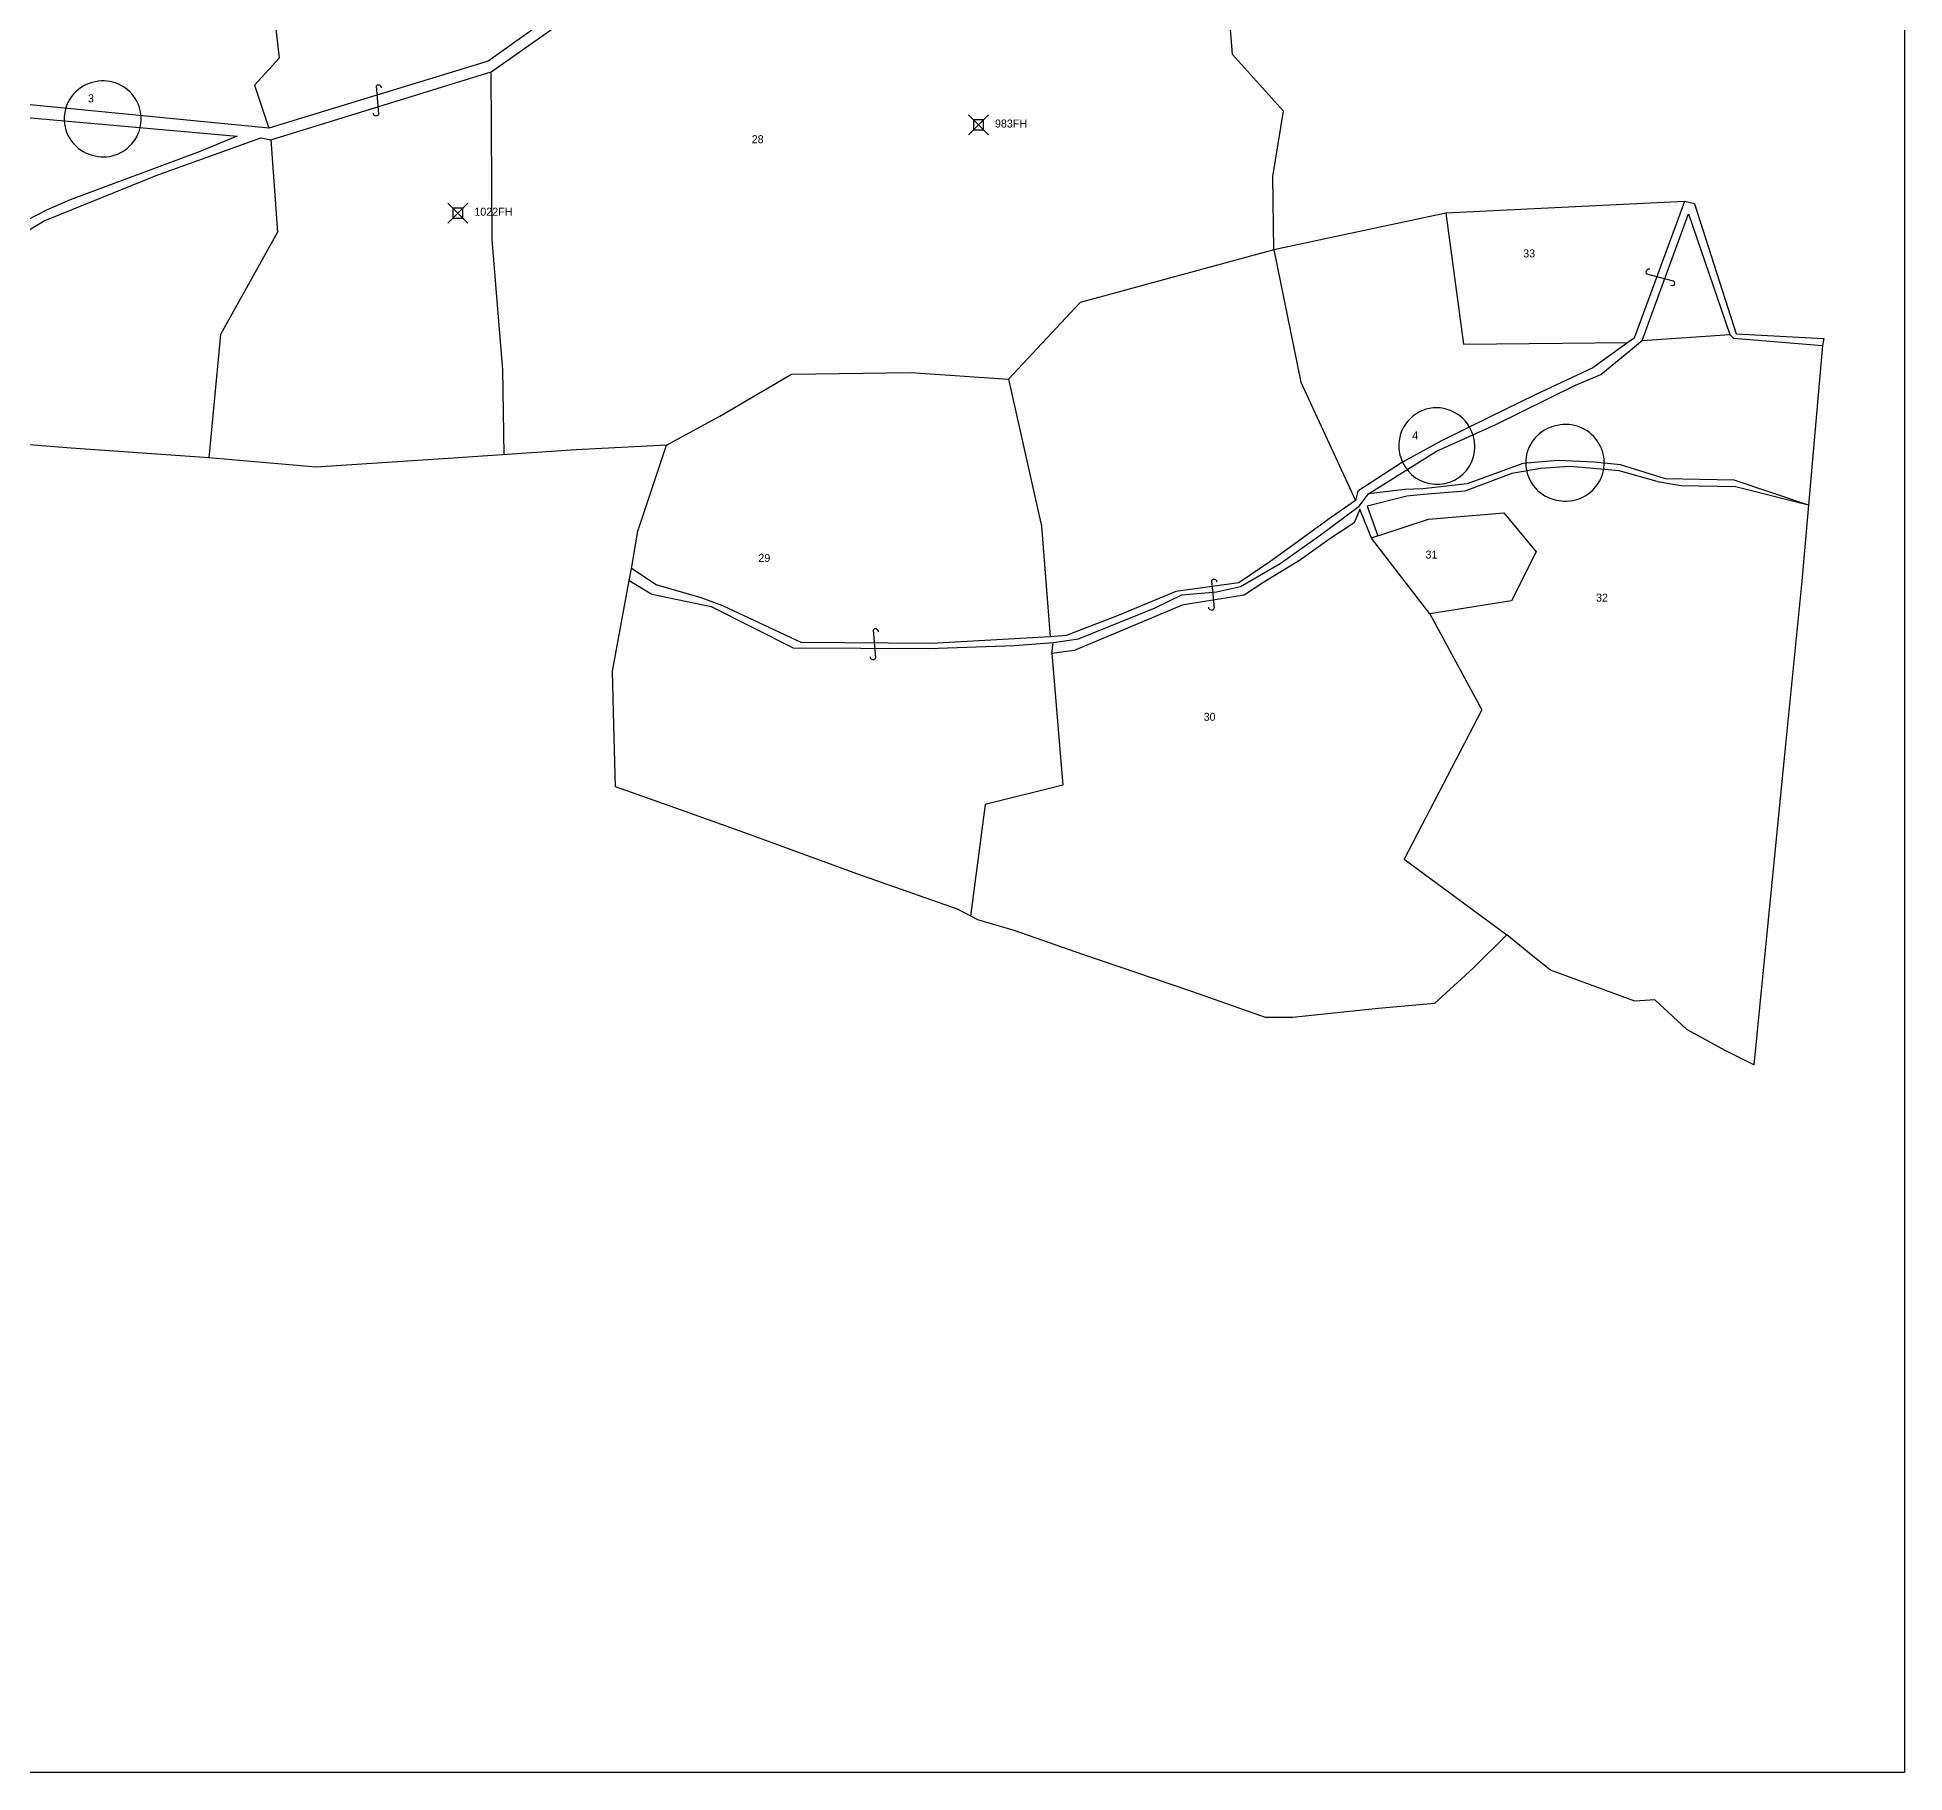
# Model space of a CAD drawing. Extents: x 0 to 153596, y 0 to 178973.
# Drawn here: x 152663 to 153596, y 177209 to 178076 of the extents above; entities that cross this region are included whole.
import ezdxf

# ---------------------------------------------------------------- set-up
doc = ezdxf.new("R2010")
doc.units = 0
doc.header["$MEASUREMENT"] = 0
doc.header["$PDMODE"] = 67
doc.header["$PDSIZE"] = 5
for name, color, linetype in [('BORDER-B', 3, 'CONTINUOUS'), ('IMAGE', 7, 'CONTINUOUS'), ('LINK', 4, 'CONTINUOUS'), ('NO', 1, 'CONTINUOUS'), ('PARCEL', 6, 'CONTINUOUS'), ('ROAD', 2, 'CONTINUOUS'), ('TRIG-P', 2, 'CONTINUOUS'), ('TRIG-T', 1, 'CONTINUOUS')]:
    doc.layers.add(name, color=color, linetype=linetype)
picture_1 = doc.add_image_def('image1.tif', size_in_pixel=(8455, 8379))

msp = doc.modelspace()

# ---------------------------------------------------------------- linework, layer by layer
at = {"layer": 'BORDER-B'}
for points in [[(153491.04, 177992.66), (153486.06, 177993.89), (153366.8, 177988.02), (153280.74, 177969.64), (153280.23, 178006.4), (153285.59, 178039.07), (153260.06, 178067.4), (153254.36, 178139.35)], [(153491.04, 177992.66), (153511.94, 177927.69), (153555.71, 177925.4), (153555.13, 177921.9), (153544.68, 177804.04), (153536.51, 177722.41), (153520.74, 177562.42)], [(153132.7, 177634.86), (153122.63, 177640.2), (153072.26, 177657.81), (153018.16, 177677.7), (152984.16, 177689.8), (152951.6, 177701.32), (152950.73, 177732.14), (152950.16, 177759.21), (152958.51, 177804.44), (152959.66, 177810.48), (152962.73, 177829.15), (152977.14, 177872.07), (152931.9, 177869.77), (152867.92, 177865.45), (152801.94, 177861.12), (152748.34, 177865.73), (152679.47, 177870.63), (152645.78, 177873.21)], [(153520.74, 177562.42), (153506.45, 177569.62), (153487.21, 177580.05), (153471.22, 177594.87), (153461.26, 177594.18), (153438.55, 177602.51), (153419.08, 177609.69), (153410.28, 177616.64), (153397.3, 177627.3), (153380.39, 177610.62), (153361.15, 177593.02), (153333.11, 177590.47), (153290.01, 177586.07), (153276.6, 177585.99), (153239.76, 177598.96), (153185.3, 177617.49), (153151.01, 177629.53), (153132.7, 177634.86)]]:
    msp.add_lwpolyline(points, dxfattribs=at)
at = {"layer": 'LINK'}
for points in [[(152834.67, 178050.59, 0.694851), (152831.92, 178051.44), (152833.19, 178037.69, -1.008348), (152830.58, 178038.05)], [(153468.75, 177959.99, 0.694851), (153467.02, 177957.69), (153480.38, 177954.23, -1.008348), (153479.17, 177951.89)], [(153252.35, 177803.59, 0.694851), (153249.6, 177804.44), (153250.87, 177790.69, -1.008348), (153248.26, 177791.05)], [(153083.16, 177778.83, 0.694851), (153080.41, 177779.68), (153081.68, 177765.93, -1.008348), (153079.07, 177766.28)]]:
    msp.add_lwpolyline(points, format="xyb", dxfattribs=at)
at = {"layer": 'PARCEL'}
for points in [[(152818.83, 178261), (152763.69, 178260.59), (152777.68, 178116.64), (152783.41, 178065.49), (152771.07, 178051.92), (152778.23, 178030.49)], [(152895.96, 177867.34), (152895.32, 177909.76), (152889.97, 177974.75), (152889.39, 178058.73)], [(152779.32, 178024.69), (152782.58, 177978.45), (152754.18, 177927.45), (152748.34, 177865.73)], [(153366.8, 177988.02), (153375.66, 177922.5), (153457.68, 177923.33)], [(153280.74, 177969.64), (153183.97, 177943.4), (153148.17, 177905.14)], [(153280.74, 177969.64), (153294.24, 177903.5), (153321.59, 177844.46)], [(153464.92, 177924.42), (153508.71, 177927.31)], [(152977.14, 177872.07), (153003.74, 177886.64), (153039.54, 177907.61), (153099.2, 177908.43), (153148.17, 177905.14), (153164.63, 177831.52), (153168.91, 177776.3)], [(153332.81, 177826.74), (153358.16, 177835.02), (153395.76, 177838.26), (153411.96, 177818.82), (153399.65, 177794.2), (153358.8, 177787.72), (153329.55, 177825.65)], [(153358.8, 177787.72), (153384.74, 177739.77), (153345.84, 177665.25), (153397.3, 177627.3)], [(153169.7, 177767.96), (153175.34, 177702.18), (153136.45, 177692.46), (153129.13, 177636.76)]]:
    msp.add_lwpolyline(points, dxfattribs=at)
for centre, radius, start, end in [((152694.81, 178035.18), 18.81, 99.96349, 255.3513), ((152695.52, 178035.15), 18.98, 253.25138, 102.06341), ((153362.08, 177871.89), 18.86, 29.32603, 205.95502), ((153362.35, 177871.37), 18.89, 204.17861, 31.10244), ((153425.61, 177863.24), 18.92, 99.44253, 262.3301), ((153426.8, 177863.26), 19.13, 258.81842, 102.95421)]:
    msp.add_arc(centre, radius, start, end, dxfattribs=at)
at = {"layer": 'ROAD'}
for points in [[(153167.79, 178201.37), (153098.7, 178170.82), (153100.49, 178230.31), (153096.19, 178231.38), (153096.19, 178168.67), (153052.81, 178151.82), (153021.97, 178135.34), (152978.95, 178114.91), (152945.61, 178104.88), (152928.76, 178093.05), (152887.88, 178064.02), (152778.23, 178030.49), (152653.82, 178042.68)], [(152653.47, 177976.67), (152666.02, 177984.19), (152721.95, 178006.77), (152774.3, 178025.76), (152779.32, 178024.69), (152889.39, 178058.73), (152948.84, 178100.52), (152980.03, 178108.77), (153035.96, 178135.29), (153057.11, 178146.75), (153106.23, 178165.75), (153172.39, 178196.52)], [(152576.44, 178043.05), (152762.45, 178026.55), (152743.45, 178018.67), (152678.92, 177994.66), (152667.44, 177989.64), (152652.03, 177981.75)], [(153486.06, 177993.89), (153460.94, 177925.5), (153457.68, 177923.33), (153440.31, 177910.67), (153411.35, 177897.28), (153388.55, 177886.07), (153364.3, 177874.13), (153345.12, 177863.64), (153322.68, 177849.17), (153321.59, 177844.46), (153309.65, 177836.14), (153279.24, 177814.07), (153263.32, 177803.22), (153231.83, 177798.88), (153202.88, 177786.94), (153176.87, 177777.02), (153168.91, 177776.3), (153109.55, 177773.04), (153044.4, 177773.41), (153005.32, 177791.86), (152994.46, 177795.84), (152972.02, 177802.35), (152959.66, 177810.48)], [(152958.51, 177804.44), (152969.85, 177797.64), (152999.53, 177791.49), (153040.42, 177770.87), (153108.11, 177770.51), (153151.18, 177771.96), (153170.36, 177773.41), (153183.03, 177775.21), (153221.39, 177790.77), (153234.78, 177797.28), (153252.15, 177798.73), (153264.04, 177801.41), (153283.95, 177812.99), (153303.86, 177827.1), (153323.4, 177841.57), (153328.11, 177847.72), (153362.13, 177869.07), (153391.81, 177882.45), (153431.62, 177901.99), (153444.29, 177907.41), (153464.92, 177924.42), (153488.08, 177987.73), (153508.71, 177927.31), (153510.52, 177925.5), (153555.13, 177921.9)], [(153548.05, 177842.05), (153511.61, 177851.34), (153484.46, 177851.7), (153473.6, 177853.51), (153453.34, 177859.3), (153436.69, 177860.74), (153428.36, 177861.47), (153414.25, 177860.38), (153399.77, 177857.85), (153376.24, 177849.17), (153355.61, 177847.36), (153347.29, 177846.64), (153327.38, 177841.57), (153332.81, 177826.74), (153329.55, 177825.65), (153323.76, 177840.12), (153320.87, 177833.25), (153308.2, 177824.93), (153294.08, 177814.8), (153275.26, 177803.22), (153265.85, 177797.07), (153240.88, 177793.09), (153234.85, 177792.2), (153208.43, 177780.99), (153180.92, 177769.41), (153169.7, 177767.96), (153170.36, 177773.41)], [(153548.05, 177842.05), (153510.88, 177854.59), (153476.5, 177855.32), (153454.06, 177862.19), (153441.03, 177863.64), (153422.93, 177864.36), (153405.2, 177862.92), (153377.33, 177852.79), (153355.25, 177850.25), (153346.2, 177849.89), (153328.11, 177847.72)]]:
    msp.add_lwpolyline(points, dxfattribs=at)
at = {"layer": 'TRIG-P'}
for p in [(153133.07, 178032.12), (152872.8, 177988.07)]:
    msp.add_point(p, dxfattribs=at)

# ---------------------------------------------------------------- texts
at = {"layer": 'NO'}
for s, p in [('3', (152687.88, 178043.41)), ('28', (153019.73, 178022.99)), ('33', (153405.4, 177965.92)), ('4', (153349.95, 177874.95)), ('29', (153023.04, 177813.74)), ('31', (153356.57, 177815.4)), ('32', (153441.82, 177793.89)), ('30', (153245.67, 177734.34))]:
    msp.add_text(s, height=4, dxfattribs=at).set_placement(p)
at = {"layer": 'TRIG-T'}
for s, p in [('983FH', (153141.34, 178030.82)), ('1022FH', (152881.07, 177986.76))]:
    msp.add_text(s, height=4, dxfattribs=at).set_placement(p)

# ---------------------------------------------------------------- pictures from other files: only their frames are drawn
at = {"layer": 'IMAGE'}
image = msp.add_image(picture_1, insert=(151815.57, 177208.64), size_in_units=(1780.56, 1764.56), dxfattribs=at)
image.dxf.flags = 15

doc.saveas('drawing.dxf')
